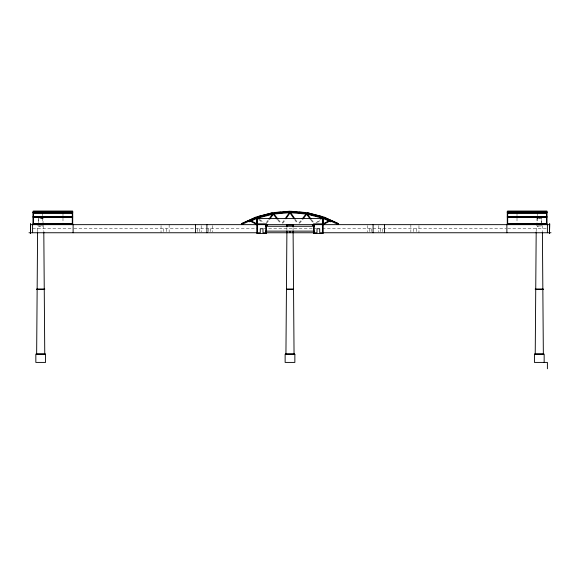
<?xml version="1.0" encoding="UTF-8"?>
<svg xmlns="http://www.w3.org/2000/svg" width="580" height="580" viewBox="0 0 580 580"><rect width="100%" height="100%" fill="white"/><g stroke="black" fill="none" stroke-linecap="round" stroke-linejoin="round"><path stroke-width="0.43" stroke-dasharray="2.9 2.17" d="M37.606 230.949L37.649 225.548M286.911 230.05L286.933 227.353M536.196 230.949L536.239 225.548M282.156 223.046L284.722 219.356M282.793 223.264L285.367 219.559M266.38 222.502L268.424 219.762M266.582 223.307L269.178 219.835M298.903 223.082L301.651 219.595M299.548 223.307L302.289 219.835M315.998 222.814L320.102 219.661M317.63 222.379L321.146 219.675M42.724 218.573L38.679 218.573L38.679 224.649M537.261 218.573L541.314 218.573L541.314 224.649M39.324 226.352L38.679 226.679L42.724 226.679L42.079 226.352M537.914 226.352L537.261 226.679L541.314 226.679L540.669 226.352M32.596 228.701L72.217 228.701M73.936 228.701L257.658 228.701M263.646 228.701L316.346 228.701M322.328 228.701L506.057 228.701M507.775 228.701L547.397 228.701M259.891 219.661L263.994 222.814M258.847 219.675L262.363 222.379M278.342 219.595L281.09 223.082M277.704 219.835L280.445 223.307M311.569 219.762L313.613 222.502M310.815 219.835L313.41 223.307M295.271 219.356L297.837 223.046M294.625 219.559L297.199 223.264M542.343 225.548L542.387 230.949M293.06 227.353L293.081 230.05M43.754 225.548L43.797 230.949M541.64 224.134L541.64 218.247L536.942 218.247L536.942 224.134M537.261 212.904L537.261 224.649M517.005 212.904L517.005 224.003M418.956 225.548L418.956 232.754M416.259 228.701L416.259 231.942M413.554 228.701L413.554 232.754M410.858 224.649L410.858 231.855M382.633 228.701L382.633 232.754M380.719 228.701L380.719 232.754M378.812 225.548L378.812 231.855M371.171 228.701L371.171 232.754M369.264 228.701L369.264 232.754M367.35 225.548L367.35 231.855M212.643 225.548L212.643 231.855M210.729 228.701L210.729 232.754M208.822 228.701L208.822 232.754M201.18 225.548L201.18 231.855M199.266 228.701L199.266 232.754M197.36 228.701L197.36 232.754M169.135 224.649L169.135 231.855M166.438 228.701L166.438 232.754M163.734 228.701L163.734 231.942M161.037 225.548L161.037 232.754M62.988 212.904L62.988 224.003M43.05 224.134L43.05 218.247L38.352 218.247L38.352 224.134M42.724 212.904L42.724 224.649"/><path stroke-width="0.87" d="M36.642 354.308L37.599 231.855M285.933 354.308L286.904 230.949M286.94 226.454L286.948 224.649M535.231 354.308L536.188 231.855M290.348 212.041L290.413 211.229L306.559 212.599L306.494 213.411M307.777 212.845L322.676 216.717M324.227 217.268L338.263 223.597M285.23 218.617L289.333 212.715L273.949 214.013L277.798 218.899M285.882 218.819L289.993 212.904L289.993 212.005L306.726 213.425L322.98 217.631L331.035 221.248L330.774 221.835L329.483 221.256L322.951 224.649M268.931 219.081L272.506 214.288L257.839 218.08L259.209 219.138M269.7 219.138L273.325 214.274L277.16 219.138M302.195 218.899L306.044 214.013L290.652 212.715L294.756 218.617M302.832 219.138L306.668 214.274L310.293 219.138M267.714 224.649L266.01 226.352L266.01 224.975L267.387 224.975M320.784 219.138L322.146 218.08L307.48 214.288L311.061 219.081M323.198 223.793L328.729 220.922L323.198 218.435L323.219 233.566L313.497 233.566L313.497 223.837L323.219 223.837M257.012 217.631L248.95 221.248L249.219 221.835L250.509 221.256L257.041 224.649M275.652 212.577L281.068 212.113M282.873 211.961L288.289 211.504M289.993 212.005L273.267 213.425L257.121 217.609L256.918 216.819L272.607 212.744L272.81 213.527M33.408 211.424L72.304 211.424M507.688 211.424L546.585 211.424M33.408 212.57L72.304 212.57M507.688 212.57L546.585 212.57M33.002 212.599L72.71 212.599M507.283 212.599L546.991 212.599M33.002 212.744L72.71 212.744M507.283 212.744L546.991 212.744M33.408 213.005L72.304 213.005M507.688 213.005L546.585 213.005M33.408 216.717L72.304 216.717M507.688 216.717L546.585 216.717M33.002 216.819L72.71 216.819M507.283 216.819L546.991 216.819M33.002 217.101L72.71 217.101M507.283 217.101L546.991 217.101M33.408 217.413L72.304 217.413M507.688 217.413L546.585 217.413M257.578 218.573L322.407 218.573M33.408 223.597L72.304 223.597M507.688 223.597L546.585 223.597M33.002 223.764L72.71 223.764M507.283 223.764L546.991 223.764M30.501 223.837L30.501 233.566M256.773 223.837L266.495 223.837L266.495 233.566L256.773 233.566L256.795 218.435L251.263 220.922L256.795 223.793M30.486 224.649L38.903 224.649M42.499 224.649L537.486 224.649M541.089 224.649L549.514 224.649M38.352 224.975L43.05 224.975M312.606 224.975L313.983 224.975L313.983 226.352L312.279 224.649M536.942 224.975L541.64 224.975M286.462 225.134L293.524 225.134M265.72 226.273L314.287 226.273M265.72 231.13L314.287 231.13M29 232.754L260.282 232.754L260.282 228.701L262.986 228.701L262.986 232.754L265.683 232.754L265.683 224.649M265.843 232.754L314.15 232.754M551 232.754L319.711 232.754L319.711 228.701L317.006 228.701L317.006 232.754L314.309 232.754L314.309 224.649M36.663 288.992L44.74 288.992M286.447 288.992L293.545 288.992M535.253 288.992L543.322 288.992M36.663 289.478L44.74 289.478M286.447 289.478L293.545 289.478M535.253 289.478L543.322 289.478M36.141 353.822L45.262 353.822M285.433 353.822L294.56 353.822M534.724 353.822L543.851 353.822M291.704 211.504L297.119 211.961M298.925 212.113L304.34 212.577M289.993 212.904L294.111 218.819M255.765 217.268L241.73 223.597M272.216 212.845L257.31 216.717M542.394 231.855L543.351 354.308M293.038 224.649L293.052 226.454M293.089 230.949L294.053 354.308M43.804 231.855L44.761 354.308M547.397 224.649L547.397 232.754M547.397 368.771L547.397 362.413L534.426 362.413L534.426 354.308L544.156 354.308L544.156 362.413M546.585 212.73L546.585 211.265L507.688 211.265L507.688 212.73M546.585 216.876L546.585 212.845L507.688 212.845L507.688 216.876M546.585 223.749L546.585 217.268L507.688 217.268L507.688 223.749M506.876 224.649L506.876 232.754M384.54 224.649L384.54 232.754M373.085 224.649L373.085 232.754M322.893 224.975L322.893 218.247L322.407 218.247L322.407 224.134M322.407 224.649L322.407 232.754M289.993 231.319L289.993 232.754M257.578 224.134L257.578 218.247L257.092 218.247L257.092 224.975M257.578 224.649L257.578 232.754M206.908 224.649L206.908 232.754M195.453 224.649L195.453 232.754M73.116 224.649L73.116 232.754M72.304 212.73L72.304 211.265L33.408 211.265L33.408 212.73M72.304 216.876L72.304 212.845L33.408 212.845L33.408 216.876M72.304 223.749L72.304 217.268L33.408 217.268L33.408 223.749M32.596 224.649L32.596 232.754M30.486 223.837L30.486 233.566M307.385 212.744L307.183 213.527L322.864 217.609L323.075 216.819L307.385 212.744M323.857 217.101L323.524 217.841L338.299 224.504L338.633 223.764L323.857 217.101M256.135 217.101L241.36 223.764L241.693 224.504L256.469 217.841L256.135 217.101M289.579 211.229L273.426 212.599L273.499 213.411L289.645 212.041L289.579 211.229M72.71 211.229L33.002 211.229L33.002 224.504L72.71 224.504L72.71 211.229M546.991 211.229L507.283 211.229L507.283 224.504L546.991 224.504L546.991 211.229M549.68 223.837L549.507 233.566L549.673 223.837M45.566 354.308L35.837 354.308L35.837 362.413L45.566 362.413L45.566 354.308M294.857 354.308L285.135 354.308L285.135 362.413L294.857 362.413L294.857 354.308"/></g></svg>
